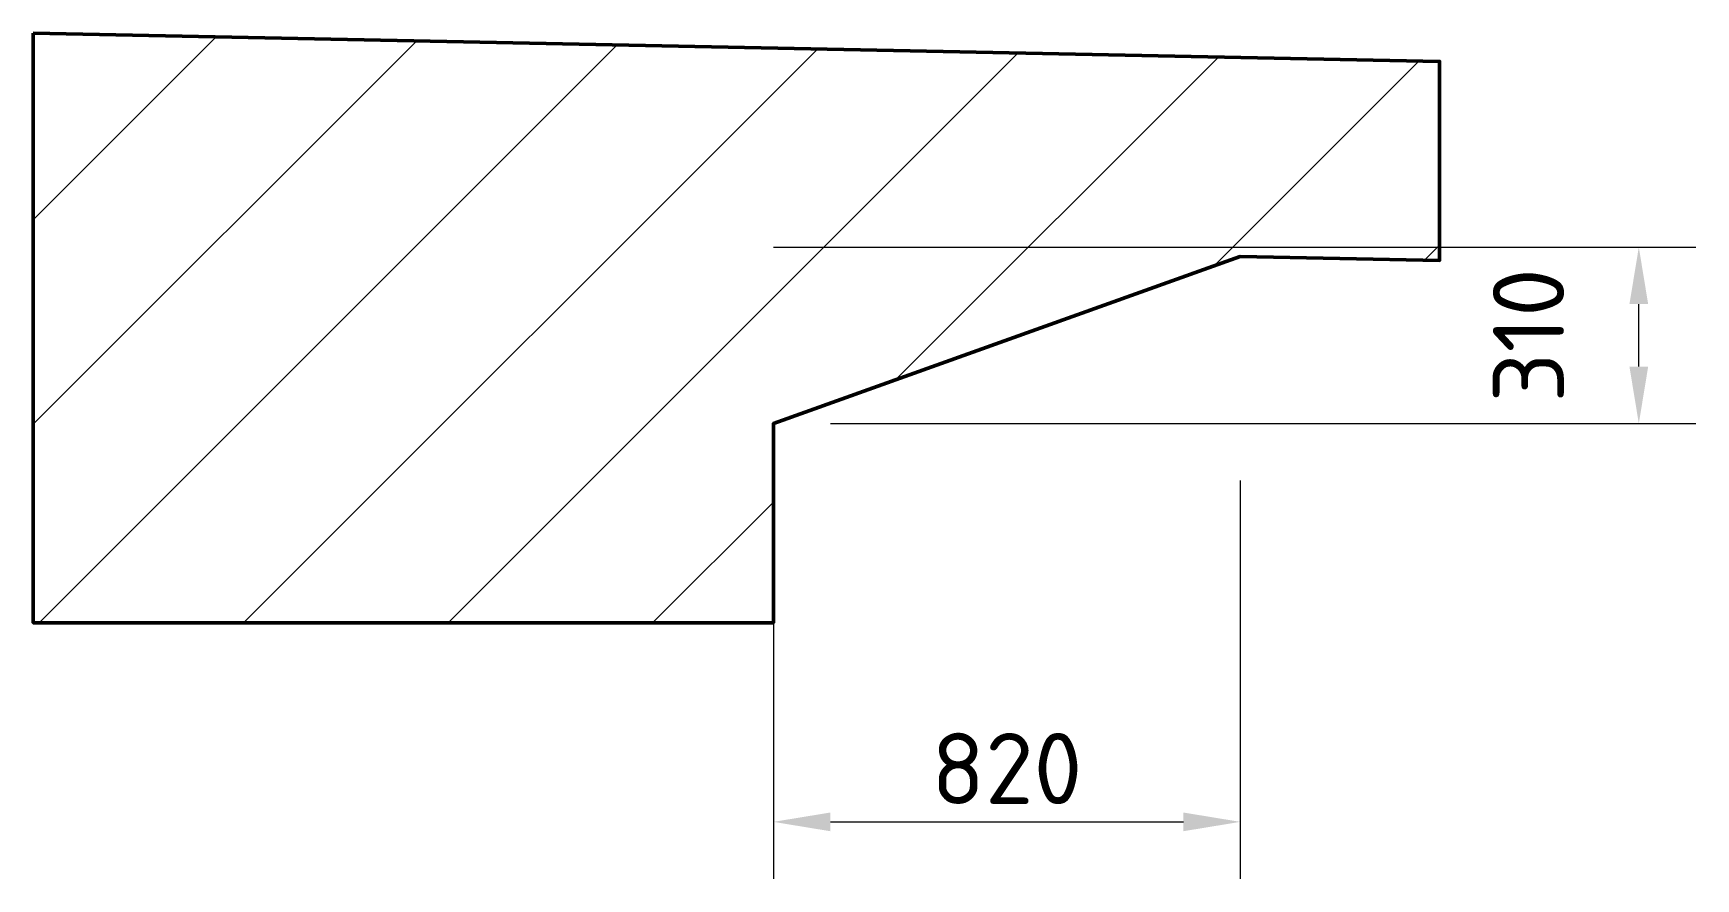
# Model space of a CAD drawing. Header units: millimetres. Extents: x 36000 to 115635, y 24640 to 50667.
# Drawn here: x 92765 to 95685, y 28745 to 30231 of the extents above.
import ezdxf

# ---------------------------------------------------------------- set-up
doc = ezdxf.new("R2010")
doc.units = ezdxf.units.MM
for name, color, linetype, lineweight in [('B-CUT', 7, 'Continuous', 50), ('B-DETAIL', 7, 'Continuous', 13), ('B-DIM', 7, 'Continuous', 13), ('B-HATCH', 7, 'Continuous', 13)]:
    doc.layers.add(name, color=color, linetype=linetype, lineweight=lineweight)
doc.styles.add('ISO_NUM', font='isocpeur.ttf')
doc.dimstyles.new('CN_MM_50', dxfattribs={"dimscale": 50, "dimtxt": 2.5, "dimasz": 2, "dimexe": 2, "dimexo": 2, "dimtad": 1, "dimdec": 0, "dimtxsty": 'ISO_NUM', "dimcen": 2.5, "dimazin": 3, "dimtfac": 1, "dimtmove": 1, "dimatfit": 3, "dimlwd": 13, "dimlwe": 13, "dimarcsym": 0})

msp = doc.modelspace()

# ---------------------------------------------------------------- hatches: boundary and pattern name
at = {"layer": 'B-HATCH'}
h = msp.add_hatch(dxfattribs=at)
h.set_pattern_fill('ANSI31', color=256, scale=80, style=0)
h.paths.add_polyline_path([(92765, 30231), (95235, 30181.6), (95235, 29831.6), (94885, 29838.6), (94065, 29545), (94065, 29195), (92765, 29195)])

# ---------------------------------------------------------------- linework, layer by layer
at = {"layer": 'B-CUT'}
msp.add_lwpolyline([(92765, 30231), (95235, 30181.6), (95235, 29831.6), (94885, 29838.6), (94065, 29545), (94065, 29195), (92765, 29195)], close=True, dxfattribs=at)
at = {"layer": 'B-DETAIL'}
msp.add_line((94065, 29855), (94885, 29855), dxfattribs=at)

# ---------------------------------------------------------------- dimensions: what is measured, and where the dimension line sits
at = {"layer": 'B-DIM'}
msp.add_linear_dim(base=(95585, 29545), p1=(94065, 29545), p2=(94065, 29855), angle=90, dimstyle='CN_MM_50', dxfattribs=at).render()
msp.add_linear_dim(base=(94065, 28845), p1=(94065, 29545), p2=(94885, 29545), dimstyle='CN_MM_50', dxfattribs=at).render()

doc.saveas('drawing.dxf')
